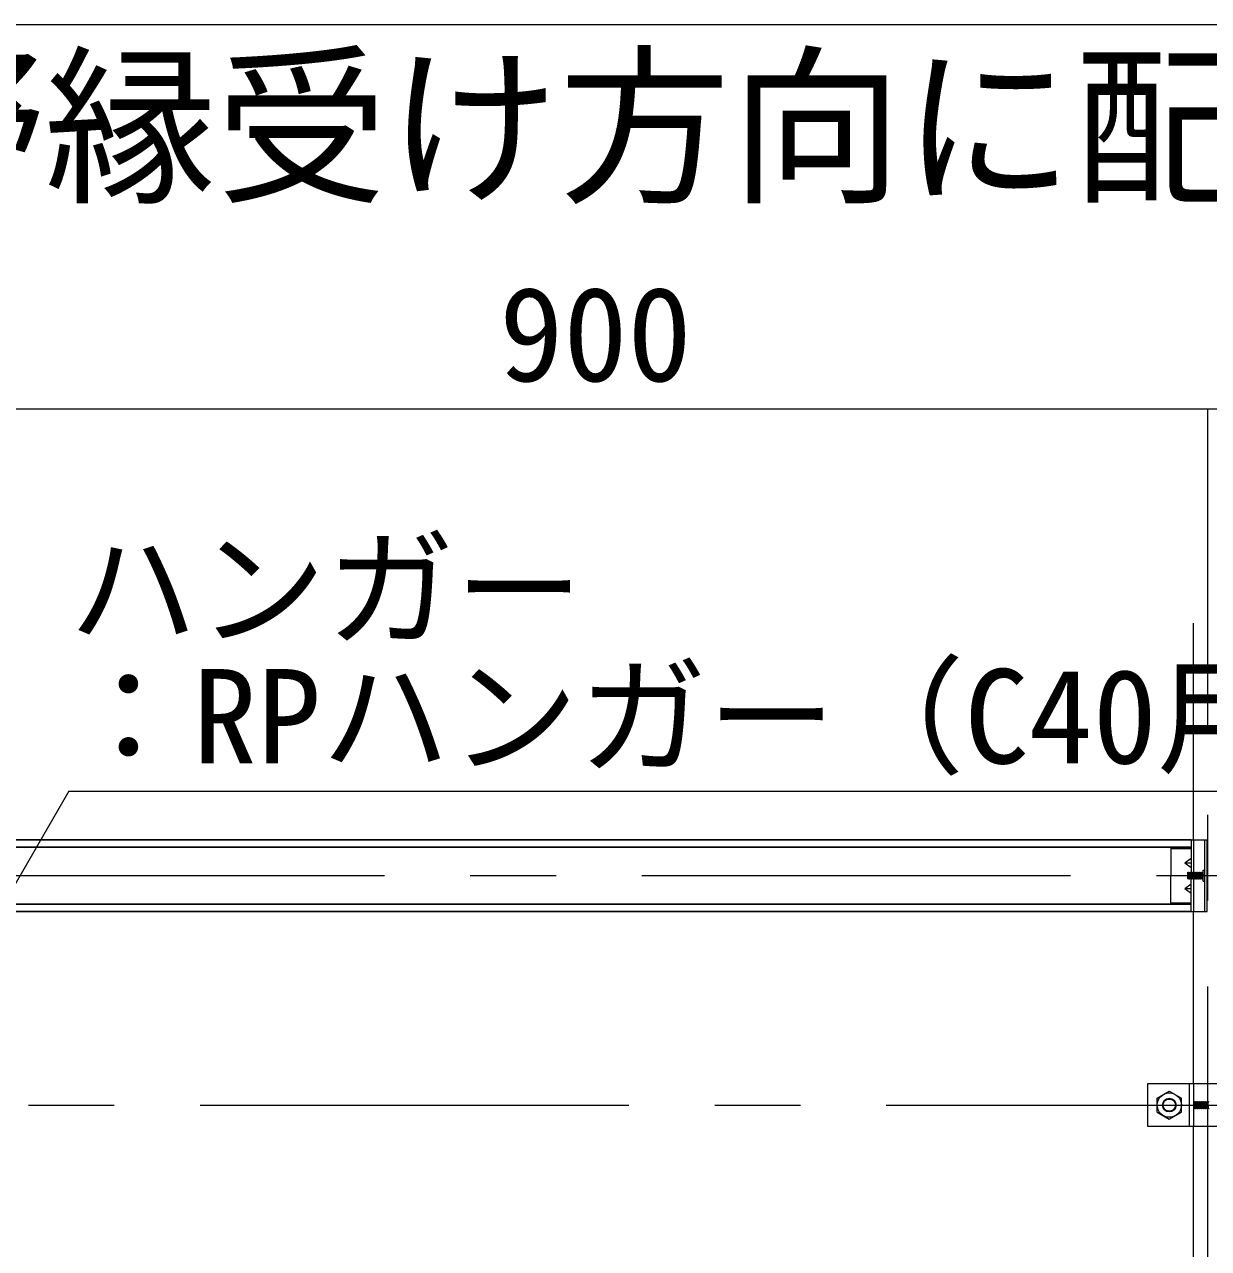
# Model space of a CAD drawing. Units: millimetres on the paper, enlarged 40 times, with parts at other scales. Extents: x -7800 to 7800, y -5578 to 5491.
# Drawn here: x 1945 to 2497, y 1871 to 2442 of the extents above; entities that cross this region are included whole.
import ezdxf
from ezdxf.enums import TextEntityAlignment as Align

# ---------------------------------------------------------------- set-up
doc = ezdxf.new("R2010")
doc.units = ezdxf.units.MM
doc.header["$LTSCALE"] = 40
doc.linetypes.add('CHAIN1', pattern=[8, 5, -1, 1, -1])
doc.linetypes.add('DASHED1', pattern=[1.8, 1.2, -0.6])
for name, color, linetype, lineweight in [('5-0_中心線', 4, 'CHAIN1', 9), ('5-1_吊り材', 7, 'Continuous', 18), ('5-2_野縁受け', 3, 'Continuous', 18), ('5-3_野縁', 2, 'Continuous', 25), ('5-5_寸法', 7, 'Continuous', 9), ('5-6_文字', 7, 'Continuous', 18), ('5-A_クリップ', 7, 'Continuous', 18), ('5-B_ビス', 3, 'Continuous', 18), ('F-2_太線１', 3, 'Continuous', 18)]:
    doc.layers.add(name, color=color, linetype=linetype, lineweight=lineweight)
doc.styles.add('ＭＳ ゴシック', font='')
doc.styles.get('ＭＳ ゴシック').set_extended_font_data('MS Gothic')

msp = doc.modelspace()

# ---------------------------------------------------------------- linework, layer by layer
at = {"layer": '5-0_中心線'}
for p, q in [((2496.52, 513.54), (2496.52, 2262.87)), ((1592.52, 2045.21), (3286.52, 2045.21)), ((1706.51, 1938.21), (3400.52, 1938.21))]:
    msp.add_line(p, q, dxfattribs=at)
at = {"layer": '5-1_吊り材'}
for p, q in [((2468.52, 1928.21), (2468.52, 1948.21)), ((2468.52, 1948.21), (2506.38, 1948.21)), ((2489.85, 1948.21), (2489.85, 1928.21)), ((2484.18, 1934.94), (2484.18, 1941.48)), ((2472.85, 1934.94), (2478.52, 1931.66)), ((2478.52, 1931.66), (2484.18, 1934.94)), ((2506.38, 1928.21), (2468.52, 1928.21))]:
    msp.add_line(p, q, dxfattribs=at)
at = {"layer": '5-1_吊り材', "linetype": 'DASHED1'}
msp.add_line((2487.72, 1948.21), (2487.72, 1928.21), dxfattribs=at)
at = {"layer": '5-1_吊り材'}
msp.add_lwpolyline([(2472.85, 1934.94), (2472.85, 1941.48), (2478.52, 1944.75), (2484.18, 1941.48)], dxfattribs=at)
for radius in [5.67, 3.18]:
    msp.add_circle((2478.52, 1938.21), radius, dxfattribs=at)
at = {"layer": '5-1_吊り材', "linetype": 'DASHED1'}
msp.add_circle((2478.52, 1938.21), 2.84, dxfattribs=at)
at = {"layer": '5-2_野縁受け'}
for p, q in [((2489.85, 2061.87), (2489.85, 2162.87)), ((2489.85, 1948.21), (2489.85, 2028.54)), ((2489.85, 1859.87), (2489.85, 1928.21))]:
    msp.add_line(p, q, dxfattribs=at)
at = {"layer": '5-3_野縁'}
for p, q in [((1904.25, 2061.87), (2488.78, 2061.87)), ((1904.25, 2058.54), (2488.78, 2058.54)), ((1904.25, 2031.87), (2488.78, 2031.87)), ((1904.25, 2028.54), (2488.78, 2028.54))]:
    msp.add_line(p, q, dxfattribs=at)
at = {"layer": '5-5_寸法', "color": 4}
for p, q in [((1476.52, 2262.87), (2496.52, 2262.87)), ((2496.52, 2262.87), (3096.52, 2262.87))]:
    msp.add_line(p, q, dxfattribs=at)
at = {"layer": '5-6_文字'}
for q in [(1881.36, 1939.29), (2561.46, 2084.66)]:
    msp.add_line((1965.29, 2084.66), q, dxfattribs=at)
at = {"layer": '5-A_クリップ'}
for p, q in [((2488.78, 2061.87), (2496.12, 2061.87)), ((2488.78, 2061.87), (2488.78, 2046.61)), ((2495.05, 2028.54), (2495.05, 2061.87)), ((2496.12, 2028.54), (2496.12, 2061.87)), ((2479.18, 2058.54), (2479.18, 2045.21)), ((2479.18, 2057.87), (2488.12, 2057.87)), ((2488.12, 2058.54), (2488.12, 2057.87)), ((2488.12, 2057.87), (2488.78, 2057.87)), ((2485.8, 2051.21), (2488.78, 2053.37)), ((2485.8, 2051.21), (2488.78, 2049.04)), ((2485.8, 2051.21), (2488.78, 2051.21)), ((2479.18, 2031.87), (2479.18, 2045.21)), ((2488.78, 2028.54), (2488.78, 2043.81)), ((2494.25, 2047.74), (2495.05, 2047.74)), ((2494.25, 2042.67), (2494.25, 2047.74)), ((2485.8, 2039.21), (2488.78, 2041.37)), ((2485.8, 2039.21), (2488.78, 2037.04)), ((2485.8, 2039.21), (2488.78, 2039.21)), ((2494.25, 2042.67), (2495.05, 2042.67)), ((2479.18, 2032.54), (2488.12, 2032.54)), ((2488.12, 2032.54), (2488.78, 2032.54)), ((2488.12, 2031.87), (2488.12, 2032.54)), ((2488.78, 2028.54), (2496.12, 2028.54))]:
    msp.add_line(p, q, dxfattribs=at)
at = {"layer": '5-A_クリップ', "linetype": 'DASHED1'}
for p, q in [((2489.85, 2061.87), (2489.85, 2046.61)), ((2489.85, 2043.67), (2489.85, 2028.54))]:
    msp.add_line(p, q, dxfattribs=at)
at = {"layer": '5-B_ビス'}
for p, q in [((2486.98, 2046.61), (2487.18, 2046.81)), ((2486.98, 2046.61), (2487.18, 2043.81)), ((2486.98, 2046.61), (2486.98, 2043.81)), ((2487.18, 2043.81), (2486.98, 2043.81)), ((2487.18, 2046.81), (2487.38, 2046.61)), ((2487.18, 2043.81), (2487.38, 2043.61)), ((2487.38, 2046.61), (2487.58, 2043.81)), ((2487.38, 2043.61), (2487.58, 2043.81)), ((2487.58, 2046.61), (2487.78, 2043.81)), ((2487.98, 2046.61), (2488.18, 2043.81)), ((2488.18, 2046.61), (2488.38, 2043.81)), ((2488.58, 2046.61), (2488.78, 2043.81)), ((2488.78, 2046.61), (2488.98, 2043.81)), ((2489.18, 2046.61), (2489.38, 2043.81)), ((2489.18, 2046.61), (2489.38, 2046.61)), ((2489.38, 2046.61), (2489.58, 2046.81)), ((2489.38, 2046.61), (2489.58, 2043.81)), ((2489.58, 2046.81), (2489.78, 2046.61)), ((2489.78, 2046.61), (2489.98, 2043.81)), ((2489.98, 2046.61), (2490.18, 2043.81)), ((2490.38, 2046.61), (2490.58, 2043.81)), ((2490.58, 2046.61), (2490.78, 2043.81)), ((2490.98, 2046.61), (2491.18, 2043.81)), ((2491.18, 2046.61), (2491.38, 2043.81)), ((2491.58, 2046.61), (2491.78, 2043.81)), ((2491.78, 2046.61), (2491.98, 2043.81)), ((2492.18, 2046.61), (2492.38, 2043.81)), ((2492.38, 2046.61), (2492.58, 2043.81)), ((2492.78, 2046.61), (2492.98, 2043.81)), ((2492.98, 2046.61), (2493.18, 2043.81)), ((2493.38, 2046.61), (2493.58, 2043.81)), ((2493.38, 2046.61), (2493.58, 2046.61)), ((2493.58, 2046.61), (2493.78, 2046.81)), ((2493.58, 2046.61), (2493.78, 2043.81)), ((2493.58, 2043.81), (2493.78, 2043.81)), ((2493.78, 2046.81), (2493.98, 2046.61)), ((2493.98, 2046.61), (2494.18, 2043.81)), ((2493.98, 2046.61), (2494.18, 2046.61)), ((2494.18, 2046.61), (2494.25, 2046.67)), ((2494.18, 2046.61), (2494.25, 2045.67)), ((2494.18, 2043.81), (2494.25, 2043.81)), ((2489.85, 1939.86), (2490.05, 1939.66)), ((2489.85, 1936.73), (2490.05, 1936.53)), ((2490.05, 1939.66), (2490.25, 1936.74)), ((2490.05, 1936.53), (2490.25, 1936.74)), ((2490.25, 1939.66), (2490.46, 1936.74)), ((2490.67, 1939.66), (2490.88, 1936.74)), ((2490.67, 1939.66), (2490.88, 1939.66)), ((2490.88, 1939.66), (2491.09, 1936.74)), ((2490.88, 1936.74), (2491.09, 1936.74)), ((2491.3, 1939.66), (2491.5, 1936.74)), ((2491.3, 1939.66), (2491.5, 1939.66)), ((2491.5, 1939.66), (2491.71, 1936.74)), ((2491.92, 1939.66), (2492.13, 1936.74)), ((2491.92, 1939.66), (2492.13, 1939.66)), ((2492.13, 1939.66), (2492.34, 1936.74)), ((2492.55, 1939.66), (2492.75, 1936.74)), ((2492.55, 1939.66), (2492.75, 1939.66)), ((2492.75, 1939.66), (2492.96, 1936.74)), ((2493.17, 1939.66), (2493.38, 1936.74)), ((2493.17, 1939.66), (2493.38, 1939.66)), ((2493.38, 1939.66), (2493.59, 1936.74)), ((2493.8, 1939.66), (2494, 1936.74)), ((2493.8, 1939.66), (2494, 1939.66)), ((2494, 1939.66), (2494.21, 1939.87)), ((2494, 1939.66), (2494.21, 1936.74)), ((2494, 1936.74), (2494.21, 1936.74)), ((2494.21, 1939.87), (2494.42, 1939.66)), ((2494.21, 1936.74), (2494.42, 1936.53)), ((2494.42, 1939.66), (2494.63, 1936.74)), ((2494.42, 1936.53), (2494.63, 1936.74)), ((2494.63, 1939.66), (2494.84, 1936.74)), ((2495.05, 1939.66), (2495.25, 1936.74)), ((2495.25, 1939.66), (2495.46, 1936.74)), ((2495.67, 1939.66), (2495.88, 1936.74)), ((2495.88, 1939.66), (2496.09, 1936.74)), ((2496.3, 1939.66), (2496.5, 1936.74)), ((2496.3, 1939.66), (2496.5, 1939.66)), ((2496.5, 1939.66), (2496.71, 1939.87)), ((2496.5, 1939.66), (2496.71, 1936.74)), ((2496.5, 1936.74), (2496.71, 1936.74)), ((2496.71, 1939.87), (2496.92, 1939.66))]:
    msp.add_line(p, q, dxfattribs=at)
for points in [[(2487.38, 2046.61), (2487.58, 2046.61), (2487.78, 2046.81), (2487.98, 2046.61)], [(2487.58, 2043.81), (2487.78, 2043.81), (2487.98, 2043.61), (2488.18, 2043.81)], [(2487.98, 2046.61), (2488.18, 2046.61), (2488.38, 2046.81), (2488.58, 2046.61)], [(2488.18, 2043.81), (2488.38, 2043.81), (2488.58, 2043.61), (2488.78, 2043.81)], [(2488.58, 2046.61), (2488.78, 2046.61), (2488.98, 2046.81), (2489.18, 2046.61)], [(2488.78, 2043.81), (2488.98, 2043.81), (2489.18, 2043.61)], [(2489.18, 2043.61), (2489.38, 2043.81), (2489.58, 2043.81)], [(2489.58, 2043.81), (2489.78, 2043.61), (2489.98, 2043.81)], [(2489.78, 2046.61), (2489.98, 2046.61), (2490.18, 2046.81), (2490.38, 2046.61)], [(2489.98, 2043.81), (2490.18, 2043.81), (2490.38, 2043.61), (2490.58, 2043.81)], [(2490.38, 2046.61), (2490.58, 2046.61), (2490.78, 2046.81), (2490.98, 2046.61)], [(2490.58, 2043.81), (2490.78, 2043.81), (2490.98, 2043.61), (2491.18, 2043.81)], [(2490.98, 2046.61), (2491.18, 2046.61), (2491.38, 2046.81), (2491.58, 2046.61)], [(2491.18, 2043.81), (2491.38, 2043.81), (2491.58, 2043.61), (2491.78, 2043.81)], [(2491.58, 2046.61), (2491.78, 2046.61), (2491.98, 2046.81), (2492.18, 2046.61)], [(2491.78, 2043.81), (2491.98, 2043.81), (2492.18, 2043.61), (2492.38, 2043.81)], [(2492.18, 2046.61), (2492.38, 2046.61), (2492.58, 2046.81), (2492.78, 2046.61)], [(2492.38, 2043.81), (2492.58, 2043.81), (2492.78, 2043.61), (2492.98, 2043.81)], [(2492.78, 2046.61), (2492.98, 2046.61), (2493.18, 2046.81), (2493.38, 2046.61)], [(2492.98, 2043.81), (2493.18, 2043.81), (2493.38, 2043.61), (2493.58, 2043.81)], [(2493.78, 2043.81), (2493.98, 2043.61), (2494.18, 2043.81)], [(2490.05, 1939.66), (2490.25, 1939.66), (2490.46, 1939.87), (2490.67, 1939.66)], [(2490.25, 1936.74), (2490.46, 1936.74), (2490.67, 1936.53), (2490.88, 1936.74)], [(2490.88, 1939.66), (2491.09, 1939.87), (2491.3, 1939.66)], [(2491.09, 1936.74), (2491.3, 1936.53), (2491.5, 1936.74), (2491.71, 1936.74)], [(2491.5, 1939.66), (2491.71, 1939.87), (2491.92, 1939.66)], [(2491.71, 1936.74), (2491.92, 1936.53), (2492.13, 1936.74), (2492.34, 1936.74)], [(2492.13, 1939.66), (2492.34, 1939.87), (2492.55, 1939.66)], [(2492.34, 1936.74), (2492.55, 1936.53), (2492.75, 1936.74), (2492.96, 1936.74)], [(2492.75, 1939.66), (2492.96, 1939.87), (2493.17, 1939.66)], [(2492.96, 1936.74), (2493.17, 1936.53), (2493.38, 1936.74), (2493.59, 1936.74)], [(2493.38, 1939.66), (2493.59, 1939.87), (2493.8, 1939.66)], [(2493.59, 1936.74), (2493.8, 1936.53), (2494, 1936.74)], [(2494.42, 1939.66), (2494.63, 1939.66), (2494.84, 1939.87), (2495.05, 1939.66)], [(2494.63, 1936.74), (2494.84, 1936.74), (2495.05, 1936.53), (2495.25, 1936.74)], [(2495.05, 1939.66), (2495.25, 1939.66), (2495.46, 1939.87), (2495.67, 1939.66)], [(2495.25, 1936.74), (2495.46, 1936.74), (2495.67, 1936.53), (2495.88, 1936.74)], [(2495.67, 1939.66), (2495.88, 1939.66), (2496.09, 1939.87), (2496.3, 1939.66)], [(2495.88, 1936.74), (2496.09, 1936.74), (2496.3, 1936.53), (2496.5, 1936.74)], [(2496.71, 1936.74), (2496.92, 1936.53), (2497.13, 1936.74)]]:
    msp.add_lwpolyline(points, dxfattribs=at)
at = {"layer": 'F-2_太線１'}
msp.add_line((78.17, 2442.06), (7638.17, 2442.06), dxfattribs=at)

# ---------------------------------------------------------------- texts
at = {"layer": '5-5_寸法', "style": 'ＭＳ ゴシック'}
msp.add_text('900', height=43.99, dxfattribs=at).set_placement((2166.02, 2262.54), align=Align.BOTTOM_LEFT)
at = {"layer": '5-6_文字', "color": 3, "style": 'ＭＳ ゴシック'}
msp.add_text('○斜め部材が野縁受け方向に配置される場合', height=58.65, dxfattribs=at).set_placement((1393.95, 2347.42), align=Align.BOTTOM_LEFT)
at = {"layer": '5-6_文字', "style": 'ＭＳ ゴシック'}
for s, p in [('ハンガー', (1965.29, 2143.87)), ('：RPハンガー（C40用）', (1963.12, 2084.33))]:
    msp.add_text(s, height=43.99, dxfattribs=at).set_placement(p, align=Align.BOTTOM_LEFT)

doc.saveas('drawing.dxf')
